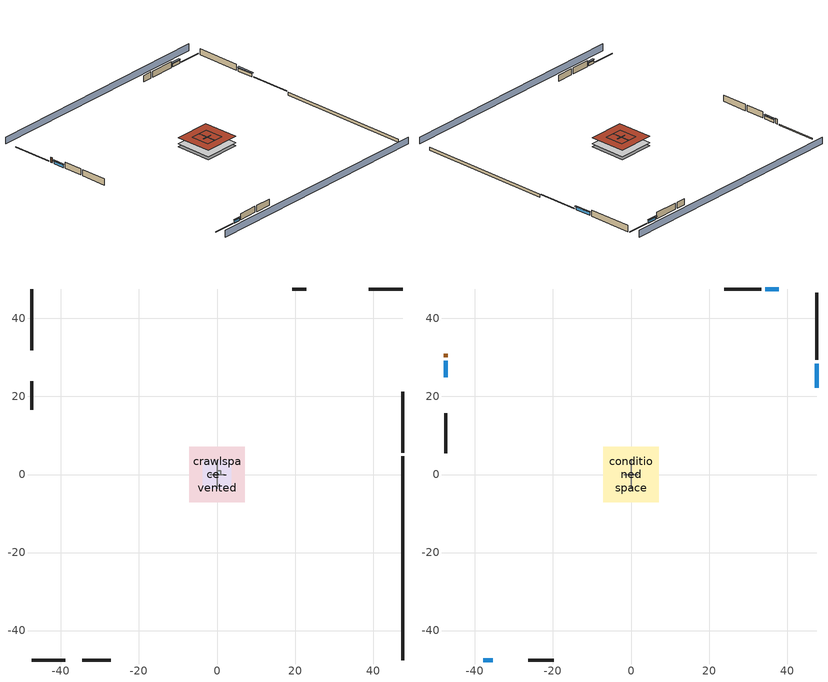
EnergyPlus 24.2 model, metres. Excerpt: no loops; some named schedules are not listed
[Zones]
central ac and furnace airloop ret air zone
 floor adiabatic (AdiabaticConst): 0,0 0,1 1,1 1,0 z0
 wall adiabatic (AdiabaticConst): 0,1 0,0 1,0 1,1 0,1 z0:1
 ceiling adiabatic (AdiabaticConst): 1,0 1,1 0,1 0,0 z1
crawlspace - vented
 floor foundation (Slab2 construction): -7.11,-7.11 -7.11,7.11 7.11,7.11 7.11,-7.11 z-0.91
 wall outside (RimJoist1 construction): 47.56,5.59 47.56,21.25 z0.3:0.61
 wall outside (RimJoist2 construction): -47.56,-47.56 -38.87,-47.56 z0.3:0.61
 wall outside (RimJoist3 construction): -47.56,47.56 -47.56,31.89 z0.3:0.61
 wall outside (RimJoist4 construction): 47.56,47.56 38.87,47.56 z0.3:0.61
 wall foundation (FoundationWall1 construction): 47.56,-47.56 47.56,4.66 z-0.91:0.3
garage
 floor foundation (Slab1 construction): -3.66,-3.66 -3.66,3.66 3.66,3.66 3.66,-3.66 z0
 wall outside (Wall1 construction): -34.54,-47.56 -27.22,-47.56 z0.3:2.74
 wall outside (Wall2 construction): -47.56,23.97 -47.56,16.65 z0.3:2.74
 wall outside (Wall9 construction): 22.93,47.56 19.27,47.56 z0.3:2.74
 wall to conditioned space (Wall5 construction Reversed): 0,-3.66 0,3.66 z0.3:2.74
 wall to conditioned space (Wall6 construction Reversed): 1.83,0 -1.83,0 z0.3:2.74
 roof outside (Roof1 construction): -3.66,3.66 -3.66,-3.66 3.66,-3.66 3.66,3.66 z2.74
conditioned space
 floor to crawlspace - vented (Floor1 construction): -7.11,-7.11 -7.11,7.11 7.11,7.11 7.11,-7.11 z0.3
 wall outside (AdiabaticWallConstruction 1): -47.56,30.96 -47.56,30.04 z0.3:2.34
 wall outside (AdiabaticWallConstruction): 47.56,22.18 47.56,28.43 z0.3:1.49; -37.94,-47.56 -35.47,-47.56 / -47.56,29.12 -47.56,24.9 z0.3:1.43; 37.94,47.56 34.38,47.56 z0.3:1.46
 wall outside (Wall3 construction): 47.56,29.36 47.56,46.63 z0.3:2.74
 wall outside (Wall4 construction): -26.29,-47.56 -19.81,-47.56 z0.3:2.74
 wall outside (Wall7 construction): -47.56,15.73 -47.56,5.44 z0.3:2.74
 wall outside (Wall8 construction): 33.45,47.56 23.86,47.56 z0.3:2.74
 window (WindowConstruction): 47.56,22.18 47.56,28.43 z0.3:1.49
 window (WindowConstruction 1): -37.94,-47.56 -35.47,-47.56 z0.3:1.43
 window (WindowConstruction 2): -47.56,29.12 -47.56,24.9 z0.3:1.43
 window (WindowConstruction 3): 37.94,47.56 34.38,47.56 z0.3:1.46
 door (Door): -47.56,30.96 -47.56,30.05 z0.3:2.34
 roof outside (Roof2 construction): -7.11,7.11 -7.11,-7.11 7.11,-7.11 7.11,7.11 z2.74
shading: 47.56,52.13 -47.56,52.13 / -47.56,-52.13 47.56,-52.13 z0:2.74; 47.56,28.74 47.56,21.88 48.16,21.88 48.16,28.74 z1.8; -35.16,-47.56 -38.24,-47.56 -38.24,-48.16 -35.16,-48.16 z1.74; -47.56,24.59 -47.56,29.42 -48.16,29.42 -48.16,24.59 z1.74; 34.07,47.56 38.24,47.56 38.24,48.16 34.07,48.16 z1.77
[Building]
Building 1: Terrain=Suburbs
[Site:Location]
Portland Intl Arpt_OR: Latitude {deg}=45.59; Longitude {deg}=-122.6; Time Zone {hr}=-8; Elevation {m}=33; Keep Site Location Information=Yes
[Site:GroundTemperature:Shallow]
10.2558, 8.96328, 8.85977, 9.47314, 11.9355, 14.3863, 16.5111, 17.8571, 17.9714, 16.8767, 14.8061, 12.4304
[Site:WaterMainsTemperature]
Calculation Method=Schedule; Temperature Schedule=mains temperature schedule
[Material] Roughness=Rough; Thermal Absorptance=0.9
Name | Thickness {m} | Conductivity {W/m-K} | Density {kg/m3} | Specific Heat {J/kg-K} | Solar Absorptance | Visible Absorptance
asphalt or fiberglass shingles | 0.00635 | 0.162714 | 1121.4 | 1465.45 | 0.85 | 0.85
concrete 4.0 in. | 0.1016 | 1.803125 | 2242.8 | 837.4 | 0.7 | 0.7
concrete 8.0 in. | 0.2032 | 1.803125 | 2242.8 | 837.4 | 0.7 | 0.7
door material | 0.04445 | 0.0612267 | 512.64 | 1214.23 | 0.7 | 0.7
floor covering | 0.0127 | 0.0433444 | 54.468 | 1339.84 | 0.6 | 0.6
floor rigid ins; roof rigid ins 1; wall rigid ins; wall rigid ins 1 | 0.051816 | 0.029427 | 32.04 | 1214.23 | 0.7 | 0.7
floor stud and cavity | 0.1397 | 0.0972396 | 92.3553 | 1139.71 | 0.7 | 0.7
furniture material conditioned space 1; furniture material garage 1 | 0.1524 | 0.115458 | 640.8 | 1214.23 | 0.6 | 0.6
gypsum board | 0.0127 | 0.160291 | 801 | 837.4 | 0.6 | 0.6
osb sheathing 0.5 in. | 0.0127 | 0.115458 | 512.64 | 1214.23 | 0.6 | 0.6
osb sheathing 0.5 in. 1 | 0.0127 | 0.115458 | 512.64 | 1214.23 | 0.7 | 0.7
osb sheathing 0.75 in. | 0.01905 | 0.115458 | 512.64 | 1214.23 | 0.7 | 0.7
rim joist stud and cavity | 0.0508 | 0.178688 | 50.32683 | 1063.81 | 0.6 | 0.6
roof rigid ins | 0.00254769 | 0.029427 | 32.04 | 1214.23 | 0.7 | 0.7
roof stud and cavity | 0.2032 | 0.667294 | 78.34581 | 1123.46 | 0.7 | 0.7
soil 0.5 in. | 0.0127 | 1.3848 | 1842.3 | 418.7 | 0.7 | 0.7
wall rigid ins 2 | 0.512978 | 0.029427 | 32.04 | 1214.23 | 0.7 | 0.7
wall stud and cavity | 0.1397 | 0.727959 | 139.0536 | 1170.24 | 0.6 | 0.6
wall stud and cavity 1 | 0.1397 | 0.0782429 | 139.0536 | 1170.24 | 0.7 | 0.7
wall stud and cavity 2 | 0.1397 | 0.744709 | 139.0536 | 1170.24 | 0.7 | 0.7
wall stud and cavity 3 | 0.0889 | 0.380278 | 52.3479 | 1209.89 | 0.7 | 0.7
wall stud and cavity 4 | 0.0889 | 0.391764 | 83.0341 | 1211.67 | 0.7 | 0.7
wood siding | 0.0254 | 0.102417 | 544.68 | 1172.36 | 0.85 | 0.85
wood siding 1; wood siding 2 | 0.0254 | 0.102417 | 544.68 | 1172.36 | 0.7 | 0.7
[Material:NoMass]
Adiabatic: Roughness=Rough; Thermal Resistance {m2-K/W}=176.1; Thermal Absorptance=0.9; Solar Absorptance=0.7; Visible Absorptance=0.7
[WindowMaterial:SimpleGlazingSystem]
WindowMaterial: U-Factor {W/m2-K}=2.78222; Solar Heat Gain Coefficient=0.56
[Construction]
AdiabaticConst: Adiabatic
AdiabaticWallConstruction: wood siding 1, wall rigid ins 2, wall stud and cavity 3, gypsum board
AdiabaticWallConstruction 1: wood siding 2, wall rigid ins 2, wall stud and cavity 3, gypsum board
Door: door material
Floor1 construction: floor stud and cavity, floor rigid ins, osb sheathing 0.75 in., floor covering
FoundationWall1 construction: concrete 8.0 in.
furniture construction conditioned space 1: furniture material conditioned space 1
furniture construction garage 1: furniture material garage 1
PartitionWallConstruction: gypsum board, wall stud and cavity 4, gypsum board
RimJoist1 construction; RimJoist2 construction; RimJoist3 construction; RimJoist4 construction: wood siding, rim joist stud and cavity
Roof1 construction: asphalt or fiberglass shingles, roof rigid ins, osb sheathing 0.5 in.
Roof2 construction: asphalt or fiberglass shingles, roof rigid ins 1, osb sheathing 0.75 in., roof stud and cavity, gypsum board
Slab1 construction: concrete 4.0 in.
Slab2 construction: soil 0.5 in.
Wall1 construction; Wall2 construction; Wall9 construction: wood siding, osb sheathing 0.5 in. 1, wall stud and cavity
Wall3 construction; Wall4 construction; Wall7 construction; Wall8 construction: wood siding, osb sheathing 0.5 in. 1, wall stud and cavity 1, gypsum board
Wall5 construction Reversed: gypsum board, wall stud and cavity 2, osb sheathing 0.5 in. 1, wall rigid ins
Wall6 construction Reversed: gypsum board, wall stud and cavity 2, osb sheathing 0.5 in. 1, wall rigid ins 1
WindowConstruction; WindowConstruction 1; WindowConstruction 2; WindowConstruction 3: WindowMaterial
[Zone] Multiplier=1
Name | Volume {m3} | Part of Total Floor Area
central ac and furnace airloop ret air zone | 1 | No
conditioned space | 493.619 | Yes
crawlspace - vented | 246.81 | Yes
garage | 130.484 | Yes
[Space]
Name | Zone | Space Type | Volume {m3}
central ac and furnace airloop ret air space | central ac and furnace airloop ret air zone | Plenum Space Type
conditioned space 1 | conditioned space |  | 493.619
crawlspace - vented 1 | crawlspace - vented |  | 246.81
garage 1 | garage |  | 130.484
[SpaceList]
Plenum Space Type: central ac and furnace airloop ret air space
[OtherEquipment] Design Level Calculation Method=EquipmentLevel
Name | Fuel Type | Zone or ZoneList or Space or SpaceList | Schedule | Design Level {W} | Fraction Latent | Fraction Radiant | Fraction Lost
central ac and furnace airloop_0 RetCondToRP; central ac and furnace airloop_0 RetSensLkToRP | None | central ac and furnace airloop ret air space | Always On Discrete | 0 | 0 | 0 | 0
central ac and furnace airloop_0 RetLatLkToRP | None | central ac and furnace airloop ret air space | Always On Discrete | 0 | 1 | 0 | 0
central ac and furnace airloop_0 SupCondToLv; central ac and furnace airloop_0 SupSensLkToCond; mech vent house fan sensible load | None | conditioned space 1 | Always On Discrete | 0 | 0 | 0 | 0
central ac and furnace airloop_0 SupLatLkToCond; mech vent house fan latent load | None | conditioned space 1 | Always On Discrete | 0 | 1 | 0 | 0
clothes dryer 1 | Electricity | conditioned space 1 | clothes_dryer | 0 | 0.015 | 0.081 | 0.85
cooking range 1 | NaturalGas | conditioned space 1 | cooking_range | 1558.77 | 0.16 | 0.384 | 0.2
general water use latent | None | conditioned space 1 | general water use schedule | 44.1266 | 1 | 0 | 0
general water use sensible | None | conditioned space 1 | general water use schedule | -43.4886 | 0 | 0.6 | 0
misc lighting | NaturalGas | conditioned space 1 | misc lighting schedule | 119.402 | 0 | 0 | 1
central ac and furnace airloop_0 RetCondToDZ; central ac and furnace airloop_0 SupCondToDZ; central ac and furnace airloop_0 SupSensLkToDZ | None | crawlspace - vented 1 | Always On Discrete | 0 | 0 | 0 | 0
central ac and furnace airloop_0 SupLatLkToDZ | None | crawlspace - vented 1 | Always On Discrete | 0 | 1 | 0 | 0
water heater energy adjustment1 | Electricity | garage 1 | Always On Discrete | 0.01 | 0 | 0 | 1
water heater lat | None | garage 1 | Always On Discrete | 0 | 1 | 0 | 0
water heater sens | None | garage 1 | Always On Discrete | 0 | 0 | 0 | 0
[SurfaceProperty:IncidentSolarMultiplier] Incident Solar Multiplier=1; Incident Solar Multiplier Schedule=trans schedule winter=0.85 summer=0.7
Window1; Window2; Window3; Window4
[InternalMass]
Name | Construction | Zone or ZoneList | Space or SpaceList | Surface Area {m2}
furniture mass conditioned space 1 | furniture construction conditioned space 1 | conditioned space | conditioned space 1 | 80.97429
partition wall mass | PartitionWallConstruction | conditioned space | conditioned space 1 | 202.436
furniture mass garage 1 | furniture construction garage 1 | garage | garage 1 | 5.35122
[Lights] Design Level Calculation Method=LightingLevel; Return Air Fraction=0; Fraction Radiant=0.6; Fraction Visible=0.2; Fraction Replaceable=1
Name | Zone or ZoneList or Space or SpaceList | Schedule | Lighting Level {W}
interior lighting | conditioned space 1 | lighting_interior | 1154.66
garage lighting | garage 1 | lighting_garage | 48.9553
[People]
occupants: Zone or ZoneList or Space or SpaceList=conditioned space 1; Number of People Schedule=occupants; Number of People Calculation Method=People; Number of People=2; Fraction Radiant=0.314171; Sensible Heat Fraction=0.56303; Activity Level Schedule=occupants activity schedule; Carbon Dioxide Generation Rate {m3/s-W}=0; Enable ASHRAE 55 Comfort Warnings=No; Mean Radiant Temperature Calculation Type=EnclosureAveraged
[ElectricEquipment] Zone or ZoneList or Space or SpaceList=conditioned space 1; Design Level Calculation Method=EquipmentLevel
Name | Schedule | Design Level {W} | Fraction Latent | Fraction Radiant | Fraction Lost
clothes dryer | clothes_dryer | 5164.67 | 0.015 | 0.081 | 0.85
clothes washer | clothes_washer | 226.523 | 0.03 | 0.162 | 0.7
cooking range | cooking_range | 53.1874 | 0.16 | 0.384 | 0.2
fridge | fridge schedule | 46.9578 | 0 | 0.6 | 0
mech vent bath fan 0 | mech vent bath fan 0 schedule | 15 | 0 | 0 | 1
mech vent house fan | mech vent house fan schedule | 0 | 0 | 0 | 1
mech vent house fan cfis | mech vent house fan cfis schedule | 0 | 0 | 0 | 0
mech vent range fan 0 | mech vent range fan 0 schedule | 30 | 0 | 0 | 1
misc plug loads | plug_loads_other | 173.793 | 0.021 | 0.558 | 0.049
misc tv | plug_loads_tv | 210.45 | 0 | 0.6 | 0
whole house fan | Always On Discrete | 0 | 0 | 0 | 1
[ZoneInfiltration:DesignFlowRate] Schedule=Always On Discrete
Name | Zone or ZoneList or Space or SpaceList | Design Flow Rate Calculation Method | Design Flow Rate {m3/s} | Air Changes per Hour {1/hr} | Constant Term Coefficient | Temperature Term Coefficient | Velocity Term Coefficient | Velocity Squared Term Coefficient
infil flow; natural vent flow; whole house fan flow | conditioned space 1 | Flow/Zone | 0
crawlspace_vented 1 duct leakage imbalance infil flow | crawlspace - vented 1 | Flow/Zone | 0
infil crawlspace - vented 1 | crawlspace - vented 1 | AirChanges/Hour |  | 2.6013 | 1 | 0 | 0 | 0
[ZoneMixing] Schedule=Always On Continuous; Design Flow Rate Calculation Method=Flow/Zone; Design Flow Rate {m3/s}=0
Name | Zone or Space | Source Zone or Space
central ac and furnace airloop_0 ZoneMixDZToCond mix | conditioned space | crawlspace - vented
central ac and furnace airloop_0 ZoneMixCondToDZ mix | crawlspace - vented | conditioned space
[SurfaceProperty:ExposedFoundationPerimeter] Exposed Perimeter Calculation Method=TotalExposedPerimeter
Name | Total Exposed Perimeter {m}
Slab2 | 52.21224
Slab1 | 18.288
[ZoneInfiltration:EffectiveLeakageArea]
infil garage 1: Zone or Space=garage 1; Schedule=Always On Discrete; Effective Air Leakage Area {cm2}=679.592; Stack Coefficient=0.000129147; Wind Coefficient=4.64657e-05
[AvailabilityManager:Scheduled]
central ac and furnace airloop Availability Manager: Schedule=Always On Discrete
[AirLoopHVAC:ReturnPlenum]
Air Loop HVAC Return Plenum 1: Zone=central ac and furnace airloop ret air zone
[Foundation:Kiva] Wall Depth Below Slab {m}=0.2032
Name | Initial Indoor Air Temperature {C} | Wall Height Above Grade {m}
Foundation Kiva 1 | 13.4258 | 0.1016
Foundation Kiva 2 | 8.58325 | 0.3048
[Foundation:Kiva:Settings]
Soil Conductivity {W/m-K}=1.3848; Soil Density {kg/m3}=1842.3; Soil Specific Heat {J/kg-K}=418.7; Ground Solar Absorptivity=0.9; Ground Thermal Absorptivity=0.9; Ground Surface Roughness {m}=0.03; Far-Field Width {m}=40; Deep-Ground Boundary Condition=ZeroFlux; Deep-Ground Depth {m}=40; Minimum Cell Dimension {m}=0.2; Maximum Cell Growth Coefficient=3; Simulation Timestep=Timestep
[Exterior:Lights]
exterior lighting: Schedule=exterior lighting schedule; Design Level {W}=48.0871
[EnergyManagementSystem:GlobalVariable]
central_ac_and_furnace_airloop_0_DuctImbalLkExhFanEquivCond
central_ac_and_furnace_airloop_0_DuctImbalLkExhFanEquivDZ
central_ac_and_furnace_airloop_0_DuctImbalLkSupFanEquivCond
central_ac_and_furnace_airloop_0_DuctImbalLkSupFanEquivDZ
central_ac_and_furnace_airloop_0_DZ_T
central_ac_and_furnace_airloop_0_DZ_W
central_ac_and_furnace_airloop_0_RetCondToDZ
central_ac_and_furnace_airloop_0_RetCondToRP
central_ac_and_furnace_airloop_0_RetLatLkToRP
central_ac_and_furnace_airloop_0_RetSensLkToRP
central_ac_and_furnace_airloop_0_SupCondToDZ
central_ac_and_furnace_airloop_0_SupCondToLv
central_ac_and_furnace_airloop_0_SupLatLkToCond
central_ac_and_furnace_airloop_0_SupLatLkToDZ
central_ac_and_furnace_airloop_0_SupSensLkToCond
central_ac_and_furnace_airloop_0_SupSensLkToDZ
central_ac_and_furnace_airloop_0_ZoneMixCondToDZ
central_ac_and_furnace_airloop_0_ZoneMixDZToCond
central_ac_and_furnace_airloop_AH_MFR
central_ac_and_furnace_airloop_AH_Tout
central_ac_and_furnace_airloop_AH_VFR
central_ac_and_furnace_airloop_AH_Wout
central_ac_and_furnace_airloop_Fan_RTF
central_ac_and_furnace_airloop_RA_T
central_ac_and_furnace_airloop_Ra_W
infil_program_Qfan
infil_program_Qinf
natural_vent_program_Qnv
natural_vent_program_Qwhf
[EnergyManagementSystem:Sensor]
Name | Output:Variable or Output:Meter Index Key | Output:Variable or Output:Meter
airflow_gain | infil flow | Infiltration Sensible Heat Gain Energy
airflow_gain_1 | natural vent flow | Infiltration Sensible Heat Gain Energy
airflow_gain_2 | whole house fan flow | Infiltration Sensible Heat Gain Energy
airflow_loss | infil flow | Infiltration Sensible Heat Loss Energy
airflow_loss_1 | natural vent flow | Infiltration Sensible Heat Loss Energy
airflow_loss_2 | whole house fan flow | Infiltration Sensible Heat Loss Energy
central_ac_and_furnace_airloop_0_DZ_T_s | crawlspace - vented | Zone Air Temperature
central_ac_and_furnace_airloop_0_DZ_W_s | crawlspace - vented | Zone Mean Air Humidity Ratio
central_ac_and_furnace_airloop_AH_MFR_s | Node 6 | System Node Mass Flow Rate
central_ac_and_furnace_airloop_AH_Tout_s | Node 6 | System Node Temperature
central_ac_and_furnace_airloop_AH_VFR_s | Node 6 | System Node Current Density Volume Flow Rate
central_ac_and_furnace_airloop_AH_Wout_s | Node 6 | System Node Humidity Ratio
central_ac_and_furnace_airloop_RA_T_s | Node 9 | System Node Temperature
central_ac_and_furnace_airloop_Ra_W_s | Node 9 | System Node Humidity Ratio
clg_load_cond |  | Cooling:EnergyTransfer:Zone:CONDITIONED SPACE
clg_load_duct |  | Cooling:EnergyTransfer:Zone:CENTRAL AC AND FURNACE AIRLOOP RET AIR ZONE
clg_sp_s; clg_sp_s_1 | cooling setpoint | Schedule Value
clothes_dryer_exhaust_0_sch_s | clothes_dryer | Schedule Value
cool_season | cooling season schedule | Schedule Value
ducts_conv | central ac and furnace airloop_0 RetCondToRP | Other Equipment Convective Heating Energy
ducts_conv_1 | central ac and furnace airloop_0 RetLatLkToRP | Other Equipment Convective Heating Energy
ducts_conv_2 | central ac and furnace airloop_0 RetSensLkToRP | Other Equipment Convective Heating Energy
ducts_conv_3 | central ac and furnace airloop_0 SupCondToLv | Other Equipment Convective Heating Energy
ducts_conv_4 | central ac and furnace airloop_0 SupLatLkToCond | Other Equipment Convective Heating Energy
ducts_conv_5 | central ac and furnace airloop_0 SupSensLkToCond | Other Equipment Convective Heating Energy
ducts_rad | central ac and furnace airloop_0 RetCondToRP | Other Equipment Radiant Heating Energy
ducts_rad_1 | central ac and furnace airloop_0 RetLatLkToRP | Other Equipment Radiant Heating Energy
ducts_rad_2 | central ac and furnace airloop_0 RetSensLkToRP | Other Equipment Radiant Heating Energy
ducts_rad_3 | central ac and furnace airloop_0 SupCondToLv | Other Equipment Radiant Heating Energy
ducts_rad_4 | central ac and furnace airloop_0 SupLatLkToCond | Other Equipment Radiant Heating Energy
ducts_rad_5 | central ac and furnace airloop_0 SupSensLkToCond | Other Equipment Radiant Heating Energy
htg_load_cond |  | Heating:EnergyTransfer:Zone:CONDITIONED SPACE
htg_load_duct |  | Heating:EnergyTransfer:Zone:CENTRAL AC AND FURNACE AIRLOOP RET AIR ZONE
htg_sp_s; htg_sp_s_1 | heating setpoint | Schedule Value
ig_ee_conv | clothes dryer | Electric Equipment Convective Heating Energy
ig_ee_conv_2 | cooking range | Electric Equipment Convective Heating Energy
ig_ee_conv_3 | fridge | Electric Equipment Convective Heating Energy
ig_ee_conv_4 | misc plug loads | Electric Equipment Convective Heating Energy
ig_ee_conv_5 | misc tv | Electric Equipment Convective Heating Energy
ig_ee_conv_6 | whole house fan | Electric Equipment Convective Heating Energy
ig_ee_rad | clothes dryer | Electric Equipment Radiant Heating Energy
ig_ee_rad_2 | cooking range | Electric Equipment Radiant Heating Energy
ig_ee_rad_3 | fridge | Electric Equipment Radiant Heating Energy
ig_ee_rad_4 | misc plug loads | Electric Equipment Radiant Heating Energy
ig_ee_rad_5 | misc tv | Electric Equipment Radiant Heating Energy
ig_ee_rad_6 | whole house fan | Electric Equipment Radiant Heating Energy
ig_lgt_conv | interior lighting | Lights Convective Heating Energy
ig_lgt_rad | interior lighting | Lights Radiant Heating Energy
ig_lgt_vis | interior lighting | Lights Visible Radiation Heating Energy
ig_oe_conv | clothes dryer 1 | Other Equipment Convective Heating Energy
ig_oe_conv_1 | cooking range 1 | Other Equipment Convective Heating Energy
ig_oe_conv_2 | general water use latent | Other Equipment Convective Heating Energy
ig_oe_conv_3 | general water use sensible | Other Equipment Convective Heating Energy
ig_oe_conv_4 | misc lighting | Other Equipment Convective Heating Energy
ig_oe_rad | clothes dryer 1 | Other Equipment Radiant Heating Energy
ig_oe_rad_1 | cooking range 1 | Other Equipment Radiant Heating Energy
ig_oe_rad_2 | general water use latent | Other Equipment Radiant Heating Energy
ig_oe_rad_3 | general water use sensible | Other Equipment Radiant Heating Energy
ig_oe_rad_4 | misc lighting | Other Equipment Radiant Heating Energy
ig_ppl_conv | occupants | People Convective Heating Energy
ig_ppl_rad | occupants | People Radiant Heating Energy
im_conv | furniture mass conditioned space 1 | Surface Inside Face Convection Heat Gain Energy
im_conv_1 | partition wall mass | Surface Inside Face Convection Heat Gain Energy
im_ig | furniture mass conditioned space 1 | Surface Inside Face Internal Gains Radiation Heat Gain Energy
im_ig_1 | partition wall mass | Surface Inside Face Internal Gains Radiation Heat Gain Energy
im_lgt | furniture mass conditioned space 1 | Surface Inside Face Lights Radiation Heat Gain Energy
im_lgt_1 | partition wall mass | Surface Inside Face Lights Radiation Heat Gain Energy
im_sol | furniture mass conditioned space 1 | Surface Inside Face Solar Radiation Heat Gain Energy
im_sol_1 | partition wall mass | Surface Inside Face Solar Radiation Heat Gain Energy
im_surf | furniture mass conditioned space 1 | Surface Inside Face Net Surface Thermal Radiation Heat Gain Energy
im_surf_1 | partition wall mass | Surface Inside Face Net Surface Thermal Radiation Heat Gain Energy
mech_vent_bath_fan_0_sch_s | mech vent bath fan 0 schedule | Schedule Value
mech_vent_range_fan_0_sch_s | mech vent range fan 0 schedule | Schedule Value
mv_conv | mech vent bath fan 0 | Electric Equipment Convective Heating Energy
mv_conv_1 | mech vent house fan | Electric Equipment Convective Heating Energy
mv_conv_2 | mech vent house fan cfis | Electric Equipment Convective Heating Energy
mv_conv_3 | mech vent range fan 0 | Electric Equipment Convective Heating Energy
mv_conv_4 | mech vent house fan latent load | Other Equipment Convective Heating Energy
mv_conv_5 | mech vent house fan sensible load | Other Equipment Convective Heating Energy
mv_rad | mech vent bath fan 0 | Electric Equipment Radiant Heating Energy
mv_rad_1 | mech vent house fan | Electric Equipment Radiant Heating Energy
mv_rad_2 | mech vent house fan cfis | Electric Equipment Radiant Heating Energy
mv_rad_3 | mech vent range fan 0 | Electric Equipment Radiant Heating Energy
mv_rad_4 | mech vent house fan latent load | Other Equipment Radiant Heating Energy
mv_rad_5 | mech vent house fan sensible load | Other Equipment Radiant Heating Energy
natural_vent_s | natural vent schedule | Schedule Value
out_pb_s |  | Site Outdoor Air Barometric Pressure
out_wt_s |  | Site Outdoor Air Humidity Ratio
site_vw_s |  | Site Wind Speed
ss_back_out | Window1 | Surface Window Shortwave from Zone Back Out Window Heat Transfer Rate
ss_back_out_1 | Window2 | Surface Window Shortwave from Zone Back Out Window Heat Transfer Rate
ss_back_out_2 | Window3 | Surface Window Shortwave from Zone Back Out Window Heat Transfer Rate
ss_back_out_3 | Window4 | Surface Window Shortwave from Zone Back Out Window Heat Transfer Rate
ss_conv | Door1 | Surface Inside Face Convection Heat Gain Energy
ss_conv_1 | Window1 | Surface Inside Face Convection Heat Gain Energy
ss_conv_2 | Window2 | Surface Inside Face Convection Heat Gain Energy
ss_conv_3 | Window3 | Surface Inside Face Convection Heat Gain Energy
ss_conv_4 | Window4 | Surface Inside Face Convection Heat Gain Energy
ss_ig | Door1 | Surface Inside Face Internal Gains Radiation Heat Gain Energy
ss_ig_1 | Window1 | Surface Inside Face Internal Gains Radiation Heat Gain Energy
ss_ig_2 | Window2 | Surface Inside Face Internal Gains Radiation Heat Gain Energy
ss_ig_3 | Window3 | Surface Inside Face Internal Gains Radiation Heat Gain Energy
ss_ig_4 | Window4 | Surface Inside Face Internal Gains Radiation Heat Gain Energy
ss_lgt | Door1 | Surface Inside Face Lights Radiation Heat Gain Energy
ss_sol | Door1 | Surface Inside Face Solar Radiation Heat Gain Energy
ss_surf | Door1 | Surface Inside Face Net Surface Thermal Radiation Heat Gain Energy
ss_surf_1 | Window1 | Surface Inside Face Net Surface Thermal Radiation Heat Gain Energy
ss_surf_2 | Window2 | Surface Inside Face Net Surface Thermal Radiation Heat Gain Energy
ss_surf_3 | Window3 | Surface Inside Face Net Surface Thermal Radiation Heat Gain Energy
ss_surf_4 | Window4 | Surface Inside Face Net Surface Thermal Radiation Heat Gain Energy
ss_trans_in | Window1 | Surface Window Transmitted Solar Radiation Rate
ss_trans_in_1 | Window2 | Surface Window Transmitted Solar Radiation Rate
ss_trans_in_2 | Window3 | Surface Window Transmitted Solar Radiation Rate
ss_trans_in_3 | Window4 | Surface Window Transmitted Solar Radiation Rate
ss_trans_out | Window1 | Surface Inside Face Initial Transmitted Diffuse Transmitted Out Window Solar Radiation Rate
ss_trans_out_1 | Window2 | Surface Inside Face Initial Transmitted Diffuse Transmitted Out Window Solar Radiation Rate
